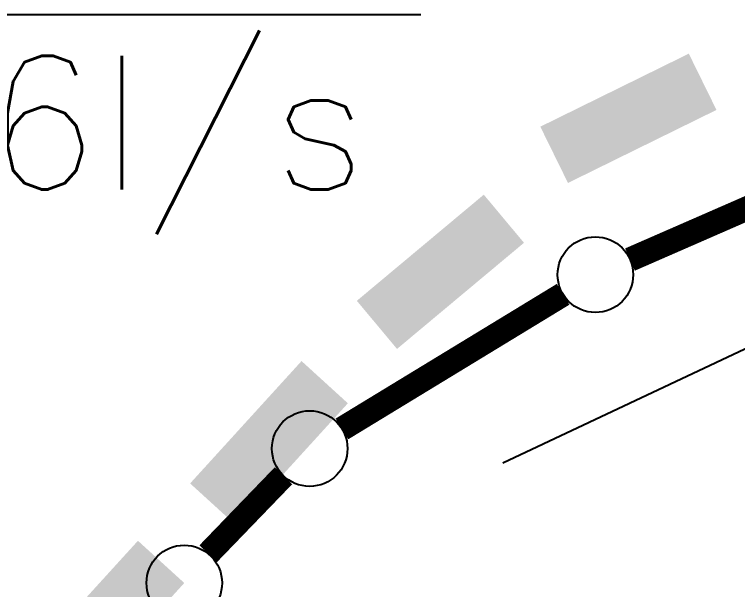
# Model space of a CAD drawing. Extents: x 587451 to 600081, y 7506605 to 7515945.
# Drawn here: x 589197.1 to 589494.7, y 7508648.2 to 7508884.8 of the extents above; entities that cross this region are included whole.
import ezdxf

# ---------------------------------------------------------------- set-up
doc = ezdxf.new("R2010")
doc.units = 0
doc.header["$LTSCALE"] = 280
doc.header["$MEASUREMENT"] = 0
for name, color, linetype in [('ESTACAO', 5, 'CONTINUOUS'), ('LIMITE-BACIA', 3, 'CONTINUOUS'), ('TEXTO', 5, 'CONTINUOUS')]:
    doc.layers.add(name, color=color, linetype=linetype)
doc.styles.get("Standard").update_dxf_attribs({"font": 'ROMANSBR.SHX'})

# ---------------------------------------------------------------- blocks, each defined once
blk = doc.blocks.new('2Q')
at = {"layer": 'LIMITE-BACIA'}
blk.add_solid([(-34.05, -12.9), (-34.05, 12.9), (34.05, -12.9), (34.05, 12.9)], dxfattribs=at)

msp = doc.modelspace()

# ---------------------------------------------------------------- linework, layer by layer
at = {"layer": 'ESTACAO'}
msp.add_line((589398.16, 7508700.37), (589634.41, 7508811.58), dxfattribs=at)
at = {"layer": 'ESTACAO', "const_width": 10}
for points in [[(589450.47, 7508783.94), (589667.46, 7508878.66)], [(589331.92, 7508714.26), (589422.93, 7508769.64)], [(589276.87, 7508662.91), (589307.84, 7508694.99)]]:
    msp.add_lwpolyline(points, dxfattribs=at)
at = {"layer": 'ESTACAO'}
for centre in [(589436.22, 7508777.72), (589318.64, 7508706.17), (589267.02, 7508650.87)]:
    msp.add_circle(centre, 15.55, dxfattribs=at)
at = {"layer": 'TEXTO'}
msp.add_line((589005.28, 7508884.77), (589364.34, 7508884.77), dxfattribs=at)

# ---------------------------------------------------------------- block references
at = {"layer": 'ESTACAO'}
for p, rotation in [((589449.81, 7508842.05), 26.1834896493925), ((589372.44, 7508778.9), 39.88135899583852), ((589301.89, 7508708.32), 47.67578451395691), ((589234.56, 7508634.38), 47.67578451395691)]:
    msp.add_blockref('2Q', p, dxfattribs=dict(at, rotation=rotation))

# ---------------------------------------------------------------- texts
at = {"layer": 'TEXTO'}
msp.add_text('38,36l/s', height=55, dxfattribs=at).set_placement((589019.81, 7508812.71))

doc.saveas('drawing.dxf')
